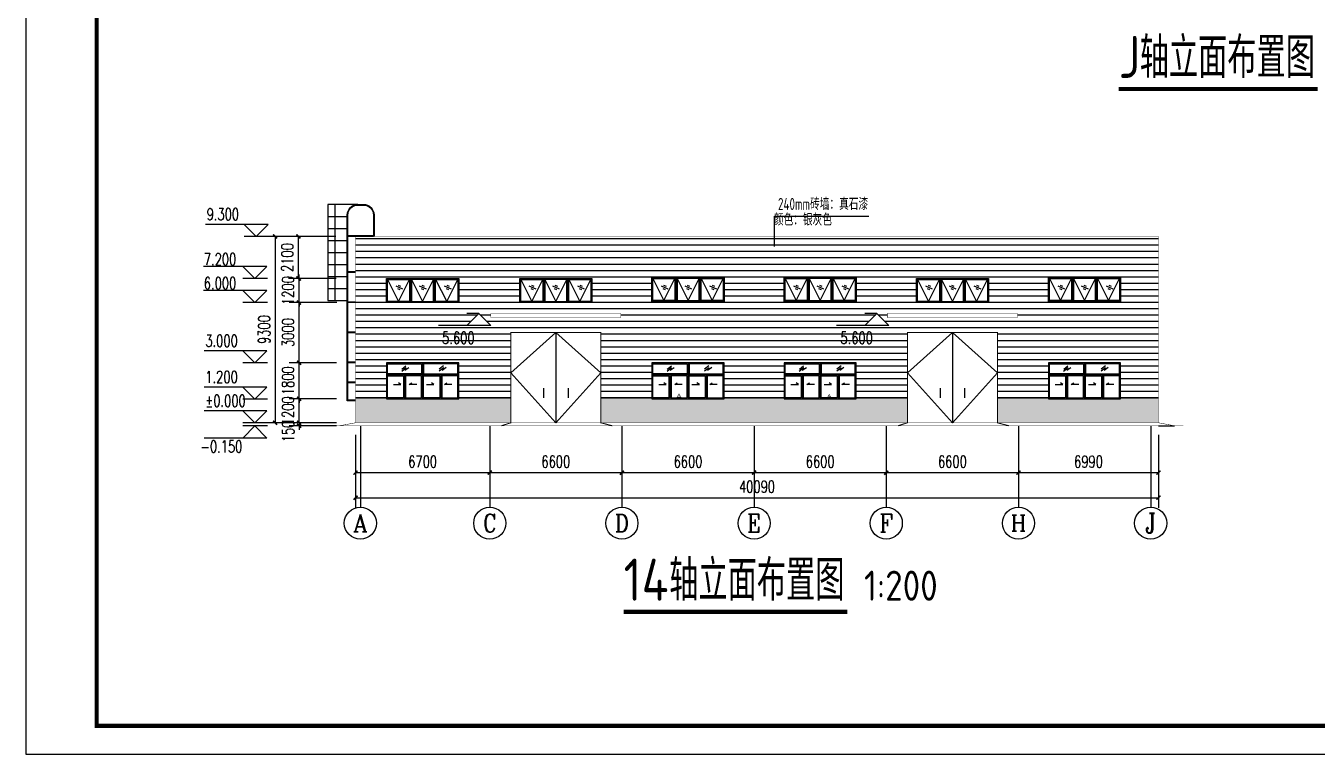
# Model space of a CAD drawing. Extents: x -89996 to 1006241, y -2176 to 440573.
# Drawn here: x 551085 to 615559, y 190896 to 227248 of the extents above; entities that cross this region are included whole.
import ezdxf
from ezdxf.enums import TextEntityAlignment as Align

# ---------------------------------------------------------------- set-up
doc = ezdxf.new("R2010")
doc.units = 0
doc.header["$LTSCALE"] = 1000
doc.header["$MEASUREMENT"] = 0
for name, color, linetype in [('AXIS', 3, 'Continuous'), ('AXIS_TEXT', 7, 'Continuous'), ('DIM_ELEV', 3, 'Continuous'), ('DIM_SYMB', 3, 'Continuous'), ('PUB_TEXT', 7, 'Continuous'), ('PUB_TITLE', 4, 'Continuous'), ('REIN', 1, 'Continuous'), ('STAIR', 2, 'Continuous'), ('TEXT', 7, 'Continuous'), ('WALL', 9, 'Continuous'), ('WINDOW', 4, 'Continuous')]:
    doc.layers.add(name, color=color, linetype=linetype)
doc.styles.add('_TCH_AXIS', font='COMPLEX', dxfattribs={"bigfont": 'GBCBIG'})
doc.styles.add('_TCH_DIM', font='SIMPLEX', dxfattribs={"bigfont": 'GBCBIG'})
doc.styles.add('_TCH_DIM_T3', font='SIMPLEX', dxfattribs={"width": 0.705882, "bigfont": 'GBCBIG'})
doc.styles.add('C', font='tssdeng.shx', dxfattribs={"height": 3, "bigfont": 'tssdchn.shx'})
doc.styles.get("Standard").update_dxf_attribs({"font": 'gbenor.shx', "bigfont": 'gbcbig.shx'})
doc.dimstyles.new('_TCH_ARCH&&200', dxfattribs={"dimtxt": 595, "dimasz": 200, "dimexe": 500, "dimexo": 600, "dimgap": 252.5, "dimtad": 1, "dimdec": 0, "dimzin": 0, "dimdsep": 46, "dimtxsty": '_TCH_DIM_T3', "dimblk": 'ARCHTICK', "dimcen": 0.09, "dimclrt": 7, "dimazin": 2, "dimtfac": 1, "dimtdec": 0, "dimtix": 1, "dimtmove": 2, "dimatfit": 3, "dimfxl": 0, "dimtolj": 1, "dimtzin": 0, "dimarcsym": 0})
doc.dimstyles.new('TCH-200-1', dxfattribs={"dimtxt": 595, "dimasz": 200, "dimexe": 500, "dimexo": 600, "dimgap": 252.5, "dimtad": 1, "dimdec": 0, "dimzin": 0, "dimdsep": 46, "dimtxsty": '_TCH_DIM_T3', "dimblk": 'ARCHTICK', "dimcen": 0.09, "dimclrd": 3, "dimclre": 3, "dimclrt": 7, "dimazin": 2, "dimtfac": 1, "dimtdec": 0, "dimtix": 1, "dimtmove": 2, "dimatfit": 3, "dimfxl": 0, "dimtolj": 1, "dimtzin": 0, "dimarcsym": 0})

# ---------------------------------------------------------------- blocks, each defined once
blk = doc.blocks.new('3')
for p, q in [((1006489, 17048), (1004239, 15048)), ((1006489, 17048), (1006489, 12548)), ((1006489, 17048), (1008739, 15048)), ((1004239, 15048), (1006489, 12548)), ((1008739, 15048), (1006489, 12548)), ((1005881, 14284), (1005881, 13801)), ((1007097, 14284), (1007097, 13801))]:
    blk.add_line(p, q)
at = {"const_width": 50}
blk.add_lwpolyline([(1009311, 12398), (1008739, 12548), (1008739, 17048), (1004239, 17048), (1004239, 12548), (1003771, 12398)], dxfattribs=at)
blk = doc.blocks.new('_ArchTick')
at = {"color": 0, "linetype": 'ByBlock', "const_width": 0.4}
blk.add_lwpolyline([(-0.5, -0.5), (0.5, 0.5)], dxfattribs=at)
blk = doc.blocks.new('*D111')
at = {"layer": 'Defpoints', "color": 0, "transparency": 16777216}
for p in [(564725, 208636), (567191, 208636), (567191, 207436)]:
    blk.add_point(p, dxfattribs=at)
at = {"layer": 'WALL', "color": 3, "lineweight": -2, "transparency": 16777216}
for p, q in [((566591, 208636), (564225, 208636)), ((564725, 208636), (564725, 208836)), ((564725, 207436), (564725, 208636)), ((566591, 207436), (564225, 207436)), ((564725, 207436), (564725, 207236))]:
    blk.add_line(p, q, dxfattribs=at)
at = {"layer": 'WALL', "color": 3, "lineweight": -2, "transparency": 16777216, "xscale": 200, "yscale": 200, "zscale": 200}
for p, rotation in [((564725, 208636), 270), ((564725, 207436), 90)]:
    blk.add_blockref('_ArchTick', p, dxfattribs=dict(at, rotation=rotation))
at = {"layer": 'WALL', "color": 7, "transparency": 16777216, "insert": (564175, 208036), "char_height": 595, "attachment_point": 5, "rotation": 90, "style": '_TCH_DIM_T3'}
blk.add_mtext('\\A1;1200', dxfattribs=at)
blk = doc.blocks.new('*D112')
at = {"layer": 'Defpoints', "color": 0, "transparency": 16777216}
for p in [(564725, 210436), (567191, 210436), (567191, 208636)]:
    blk.add_point(p, dxfattribs=at)
at = {"layer": 'WALL', "color": 3, "lineweight": -2, "transparency": 16777216}
for p, q in [((566591, 210436), (564225, 210436)), ((564725, 210436), (564725, 210636)), ((564725, 208636), (564725, 210436)), ((566591, 208636), (564225, 208636)), ((564725, 208636), (564725, 208436))]:
    blk.add_line(p, q, dxfattribs=at)
at = {"layer": 'WALL', "color": 3, "lineweight": -2, "transparency": 16777216, "xscale": 200, "yscale": 200, "zscale": 200}
for p, rotation in [((564725, 210436), 270), ((564725, 208636), 90)]:
    blk.add_blockref('_ArchTick', p, dxfattribs=dict(at, rotation=rotation))
at = {"layer": 'WALL', "color": 7, "transparency": 16777216, "insert": (564175, 209536), "char_height": 595, "attachment_point": 5, "rotation": 90, "style": '_TCH_DIM_T3'}
blk.add_mtext('\\A1;1800', dxfattribs=at)
blk = doc.blocks.new('*D113')
at = {"layer": 'Defpoints', "color": 0, "transparency": 16777216}
for p in [(564725, 213436), (567210, 213436), (567191, 210436)]:
    blk.add_point(p, dxfattribs=at)
at = {"layer": 'WALL', "color": 3, "lineweight": -2, "transparency": 16777216}
for p, q in [((566610, 213436), (564225, 213436)), ((564725, 210436), (564725, 213436)), ((566591, 210436), (564225, 210436))]:
    blk.add_line(p, q, dxfattribs=at)
at = {"layer": 'WALL', "color": 3, "lineweight": -2, "transparency": 16777216, "xscale": 200, "yscale": 200, "zscale": 200}
for p, rotation in [((564725, 213436), 90), ((564725, 210436), 270)]:
    blk.add_blockref('_ArchTick', p, dxfattribs=dict(at, rotation=rotation))
at = {"layer": 'WALL', "color": 7, "transparency": 16777216, "insert": (564175, 211936), "char_height": 595, "attachment_point": 5, "rotation": 90, "style": '_TCH_DIM_T3'}
blk.add_mtext('\\A1;3000', dxfattribs=at)
blk = doc.blocks.new('*D114')
at = {"layer": 'Defpoints', "color": 0, "transparency": 16777216}
for p in [(564725, 214636), (567187, 214636), (567210, 213436)]:
    blk.add_point(p, dxfattribs=at)
at = {"layer": 'WALL', "color": 3, "lineweight": -2, "transparency": 16777216}
for p, q in [((564725, 214636), (564725, 214836)), ((566587, 214636), (564225, 214636)), ((564725, 213436), (564725, 214636)), ((566610, 213436), (564225, 213436)), ((564725, 213436), (564725, 213236))]:
    blk.add_line(p, q, dxfattribs=at)
at = {"layer": 'WALL', "color": 3, "lineweight": -2, "transparency": 16777216, "xscale": 200, "yscale": 200, "zscale": 200}
for p, rotation in [((564725, 214636), 270), ((564725, 213436), 90)]:
    blk.add_blockref('_ArchTick', p, dxfattribs=dict(at, rotation=rotation))
at = {"layer": 'WALL', "color": 7, "transparency": 16777216, "insert": (564175, 214036), "char_height": 595, "attachment_point": 5, "rotation": 90, "style": '_TCH_DIM_T3'}
blk.add_mtext('\\A1;1200', dxfattribs=at)
blk = doc.blocks.new('*D115')
at = {"layer": 'Defpoints', "color": 0, "transparency": 16777216}
for p in [(564692, 216736), (567157, 216736), (567187, 214636)]:
    blk.add_point(p, dxfattribs=at)
at = {"layer": 'WALL', "color": 3, "lineweight": -2, "transparency": 16777216}
for p, q in [((566557, 216736), (564192, 216736)), ((564692, 214636), (564692, 216736)), ((566587, 214636), (564192, 214636))]:
    blk.add_line(p, q, dxfattribs=at)
at = {"layer": 'WALL', "color": 3, "lineweight": -2, "transparency": 16777216, "xscale": 200, "yscale": 200, "zscale": 200}
for p, rotation in [((564692, 216736), 90), ((564692, 214636), 270)]:
    blk.add_blockref('_ArchTick', p, dxfattribs=dict(at, rotation=rotation))
at = {"layer": 'WALL', "color": 7, "transparency": 16777216, "insert": (564142, 215686), "char_height": 595, "attachment_point": 5, "rotation": 90, "style": '_TCH_DIM_T3'}
blk.add_mtext('\\A1;2100', dxfattribs=at)
blk = doc.blocks.new('*D116')
at = {"layer": 'Defpoints', "color": 0, "transparency": 16777216}
for p in [(567157, 216736), (563533, 207436), (567191, 207436)]:
    blk.add_point(p, dxfattribs=at)
at = {"layer": 'WALL', "color": 3, "lineweight": -2, "transparency": 16777216}
for p, q in [((566557, 216736), (563033, 216736)), ((563533, 216736), (563533, 207436)), ((566591, 207436), (563033, 207436))]:
    blk.add_line(p, q, dxfattribs=at)
at = {"layer": 'WALL', "color": 3, "lineweight": -2, "transparency": 16777216, "xscale": 200, "yscale": 200, "zscale": 200}
for p, rotation in [((563533, 216736), 90), ((563533, 207436), 270)]:
    blk.add_blockref('_ArchTick', p, dxfattribs=dict(at, rotation=rotation))
at = {"layer": 'WALL', "color": 7, "transparency": 16777216, "insert": (562983, 212086), "char_height": 595, "attachment_point": 5, "rotation": 90, "style": '_TCH_DIM_T3'}
blk.add_mtext('\\A1;9300', dxfattribs=at)
blk = doc.blocks.new('*D117')
at = {"layer": 'Defpoints', "color": 0, "transparency": 16777216}
for p in [(564725, 207286), (567191, 207436), (567191, 207286)]:
    blk.add_point(p, dxfattribs=at)
at = {"layer": 'WALL', "color": 3, "lineweight": -2, "transparency": 16777216}
for p, q in [((564725, 207436), (564725, 207636)), ((566591, 207436), (564225, 207436)), ((566591, 207286), (564225, 207286)), ((564725, 207436), (564725, 207286)), ((564725, 207286), (564725, 207086))]:
    blk.add_line(p, q, dxfattribs=at)
at = {"layer": 'WALL', "color": 3, "lineweight": -2, "transparency": 16777216, "xscale": 200, "yscale": 200, "zscale": 200}
for p, rotation in [((564725, 207436), 270), ((564725, 207286), 90)]:
    blk.add_blockref('_ArchTick', p, dxfattribs=dict(at, rotation=rotation))
at = {"layer": 'WALL', "color": 7, "transparency": 16777216, "insert": (564188, 207002), "char_height": 595, "attachment_point": 5, "rotation": 90, "style": '_TCH_DIM_T3'}
blk.add_mtext('\\A1;150', dxfattribs=at)
blk = doc.blocks.new('2')
at = {"layer": 'WINDOW'}
for p, q in [((998671, 15683), (998442, 15510)), ((998658, 15775), (998449, 15607)), ((998800, 15697), (998595, 15551)), ((999489, 15948), (999489, 14148)), ((1000541, 15694), (1000311, 15520)), ((1000527, 15785), (1000318, 15617)), ((1000670, 15708), (1000464, 15561)), ((1001289, 15348), (997689, 15348)), ((998028, 14855), (998404, 14855)), ((998404, 14855), (998280, 14940)), ((998589, 15348), (998589, 14148)), ((998823, 14855), (998948, 14940)), ((999199, 14855), (998823, 14855)), ((999678, 14855), (1000055, 14855)), ((1000055, 14855), (999930, 14940)), ((1000389, 15348), (1000389, 14148)), ((1000573, 14855), (1000698, 14940)), ((1000950, 14855), (1000573, 14855))]:
    blk.add_line(p, q, dxfattribs=at)
for points in [[(1001289, 15948), (997689, 15948), (997689, 14148), (1001289, 14148)], [(997738, 15898), (999438, 15898), (999438, 15398), (997738, 15398)], [(1001239, 15898), (999539, 15898), (999539, 15398), (1001239, 15398)], [(997739, 15298), (998539, 15298), (998539, 14198), (997739, 14198)], [(999439, 15298), (998639, 15298), (998639, 14198), (999439, 14198)], [(999539, 15298), (1000339, 15298), (1000339, 14198), (999539, 14198)], [(1001239, 15298), (1000439, 15298), (1000439, 14198), (1001239, 14198)]]:
    blk.add_lwpolyline(points, close=True, dxfattribs=at)
blk = doc.blocks.new('A$C363D117B')
at = {"layer": 'STAIR', "color": 115}
for p, q in [((-1385, 9700), (-415, 9700)), ((-1015, 5500), (-1015, 10300)), ((-1385, 9100), (-415, 9100)), ((-1385, 8500), (-415, 8500)), ((897, 8732), (-385, 8732)), ((897, 8702), (-385, 8702)), ((-1385, 7900), (-415, 7900)), ((-1385, 7300), (-415, 7300)), ((-1385, 6700), (-415, 6700)), ((0, 6930), (-385, 6930)), ((0, 6900), (-385, 6900)), ((-1385, 6100), (-415, 6100)), ((-1385, 5500), (-415, 5500)), ((0, 5430), (-385, 5430)), ((0, 5400), (-385, 5400)), ((0, 3930), (-385, 3930)), ((0, 3900), (-385, 3900)), ((0, 2430), (-385, 2430)), ((0, 2400), (-385, 2400)), ((0, 1430), (-385, 1430)), ((0, 1430), (-385, 1430)), ((0, 1400), (-385, 1400)), ((0, 1400), (-385, 1400)), ((0, 500), (-415, 500)), ((0, 530), (-385, 530))]:
    blk.add_line(p, q, dxfattribs=at)
blk.add_lwpolyline([(115, 10300), (-485, 10300), (-1085, 10300), (-1385, 10300), (-1385, 5500), (-415, 5500)], dxfattribs=at)
for points in [[(-415, 500), (-415, 9770, -0.414214), (115, 10300), (397, 10300, -0.414214), (927, 9770), (927, 8700)], [(-385, 500), (-385, 9770, -0.414214), (115, 10270), (397, 10270, -0.414214), (897, 9770), (897, 8700)]]:
    blk.add_lwpolyline(points, format="xyb", dxfattribs=at)
blk = doc.blocks.new('*D2917')
at = {"layer": 'AXIS', "color": 0, "lineweight": -2, "transparency": 16777216}
for p, q in [((567547, 206836), (567547, 203198)), ((607637, 206836), (607637, 203198)), ((567547, 203698), (607637, 203698))]:
    blk.add_line(p, q, dxfattribs=at)
at = {"layer": 'Defpoints', "color": 0, "transparency": 16777216}
for p in [(567547, 207436), (607637, 207436), (607637, 203698)]:
    blk.add_point(p, dxfattribs=at)
at = {"layer": 'AXIS', "color": 0, "lineweight": -2, "transparency": 16777216, "xscale": 200, "yscale": 200, "zscale": 200, "rotation": 180}
blk.add_blockref('_ArchTick', (567547, 203698), dxfattribs=at)
at = {"layer": 'AXIS', "color": 0, "lineweight": -2, "transparency": 16777216, "xscale": 200, "yscale": 200, "zscale": 200}
blk.add_blockref('_ArchTick', (607637, 203698), dxfattribs=at)
at = {"layer": 'AXIS', "color": 7, "transparency": 16777216, "insert": (587592, 204248), "char_height": 595, "attachment_point": 5, "style": '_TCH_DIM_T3'}
blk.add_mtext('\\A1;40090', dxfattribs=at)
blk = doc.blocks.new('*D2946')
at = {"layer": 'AXIS', "color": 0, "lineweight": -2, "transparency": 16777216}
for p, q in [((567547, 206686), (567547, 204447)), ((574247, 206686), (574247, 204447)), ((567547, 204947), (574247, 204947))]:
    blk.add_line(p, q, dxfattribs=at)
at = {"layer": 'Defpoints', "color": 0, "transparency": 16777216}
for p in [(567547, 207286), (574247, 207286), (574247, 204947)]:
    blk.add_point(p, dxfattribs=at)
at = {"layer": 'AXIS', "color": 0, "lineweight": -2, "transparency": 16777216, "xscale": 200, "yscale": 200, "zscale": 200, "rotation": 180}
blk.add_blockref('_ArchTick', (567547, 204947), dxfattribs=at)
at = {"layer": 'AXIS', "color": 0, "lineweight": -2, "transparency": 16777216, "xscale": 200, "yscale": 200, "zscale": 200}
blk.add_blockref('_ArchTick', (574247, 204947), dxfattribs=at)
at = {"layer": 'AXIS', "color": 7, "transparency": 16777216, "insert": (570897, 205497), "char_height": 595, "attachment_point": 5, "style": '_TCH_DIM_T3'}
blk.add_mtext('\\A1;6700', dxfattribs=at)
blk = doc.blocks.new('*D2947')
at = {"layer": 'AXIS', "color": 0, "lineweight": -2, "transparency": 16777216}
for p, q in [((574247, 206686), (574247, 204447)), ((580847, 206686), (580847, 204447)), ((574247, 204947), (580847, 204947))]:
    blk.add_line(p, q, dxfattribs=at)
at = {"layer": 'Defpoints', "color": 0, "transparency": 16777216}
for p in [(574247, 207286), (580847, 207286), (580847, 204947)]:
    blk.add_point(p, dxfattribs=at)
at = {"layer": 'AXIS', "color": 0, "lineweight": -2, "transparency": 16777216, "xscale": 200, "yscale": 200, "zscale": 200, "rotation": 180}
blk.add_blockref('_ArchTick', (574247, 204947), dxfattribs=at)
at = {"layer": 'AXIS', "color": 0, "lineweight": -2, "transparency": 16777216, "xscale": 200, "yscale": 200, "zscale": 200}
blk.add_blockref('_ArchTick', (580847, 204947), dxfattribs=at)
at = {"layer": 'AXIS', "color": 7, "transparency": 16777216, "insert": (577547, 205497), "char_height": 595, "attachment_point": 5, "style": '_TCH_DIM_T3'}
blk.add_mtext('\\A1;6600', dxfattribs=at)
blk = doc.blocks.new('*D2948')
at = {"layer": 'AXIS', "color": 0, "lineweight": -2, "transparency": 16777216}
for p, q in [((580847, 206686), (580847, 204447)), ((587447, 206686), (587447, 204447)), ((580847, 204947), (587447, 204947))]:
    blk.add_line(p, q, dxfattribs=at)
at = {"layer": 'Defpoints', "color": 0, "transparency": 16777216}
for p in [(580847, 207286), (587447, 207286), (587447, 204947)]:
    blk.add_point(p, dxfattribs=at)
at = {"layer": 'AXIS', "color": 0, "lineweight": -2, "transparency": 16777216, "xscale": 200, "yscale": 200, "zscale": 200, "rotation": 180}
blk.add_blockref('_ArchTick', (580847, 204947), dxfattribs=at)
at = {"layer": 'AXIS', "color": 0, "lineweight": -2, "transparency": 16777216, "xscale": 200, "yscale": 200, "zscale": 200}
blk.add_blockref('_ArchTick', (587447, 204947), dxfattribs=at)
at = {"layer": 'AXIS', "color": 7, "transparency": 16777216, "insert": (584147, 205497), "char_height": 595, "attachment_point": 5, "style": '_TCH_DIM_T3'}
blk.add_mtext('\\A1;6600', dxfattribs=at)
blk = doc.blocks.new('*D2949')
at = {"layer": 'AXIS', "color": 0, "lineweight": -2, "transparency": 16777216}
for p, q in [((587447, 206686), (587447, 204447)), ((594047, 206686), (594047, 204447)), ((587447, 204947), (594047, 204947))]:
    blk.add_line(p, q, dxfattribs=at)
at = {"layer": 'Defpoints', "color": 0, "transparency": 16777216}
for p in [(587447, 207286), (594047, 207286), (594047, 204947)]:
    blk.add_point(p, dxfattribs=at)
at = {"layer": 'AXIS', "color": 0, "lineweight": -2, "transparency": 16777216, "xscale": 200, "yscale": 200, "zscale": 200, "rotation": 180}
blk.add_blockref('_ArchTick', (587447, 204947), dxfattribs=at)
at = {"layer": 'AXIS', "color": 0, "lineweight": -2, "transparency": 16777216, "xscale": 200, "yscale": 200, "zscale": 200}
blk.add_blockref('_ArchTick', (594047, 204947), dxfattribs=at)
at = {"layer": 'AXIS', "color": 7, "transparency": 16777216, "insert": (590747, 205497), "char_height": 595, "attachment_point": 5, "style": '_TCH_DIM_T3'}
blk.add_mtext('\\A1;6600', dxfattribs=at)
blk = doc.blocks.new('*D2950')
at = {"layer": 'AXIS', "color": 0, "lineweight": -2, "transparency": 16777216}
for p, q in [((594047, 206686), (594047, 204447)), ((600647, 206686), (600647, 204447)), ((594047, 204947), (600647, 204947))]:
    blk.add_line(p, q, dxfattribs=at)
at = {"layer": 'Defpoints', "color": 0, "transparency": 16777216}
for p in [(594047, 207286), (600647, 207286), (600647, 204947)]:
    blk.add_point(p, dxfattribs=at)
at = {"layer": 'AXIS', "color": 0, "lineweight": -2, "transparency": 16777216, "xscale": 200, "yscale": 200, "zscale": 200, "rotation": 180}
blk.add_blockref('_ArchTick', (594047, 204947), dxfattribs=at)
at = {"layer": 'AXIS', "color": 0, "lineweight": -2, "transparency": 16777216, "xscale": 200, "yscale": 200, "zscale": 200}
blk.add_blockref('_ArchTick', (600647, 204947), dxfattribs=at)
at = {"layer": 'AXIS', "color": 7, "transparency": 16777216, "insert": (597347, 205497), "char_height": 595, "attachment_point": 5, "style": '_TCH_DIM_T3'}
blk.add_mtext('\\A1;6600', dxfattribs=at)
blk = doc.blocks.new('*D2951')
at = {"layer": 'AXIS', "color": 0, "lineweight": -2, "transparency": 16777216}
for p, q in [((600647, 206686), (600647, 204447)), ((607637, 206686), (607637, 204447)), ((600647, 204947), (607637, 204947))]:
    blk.add_line(p, q, dxfattribs=at)
at = {"layer": 'Defpoints', "color": 0, "transparency": 16777216}
for p in [(600647, 207286), (607637, 207286), (607637, 204947)]:
    blk.add_point(p, dxfattribs=at)
at = {"layer": 'AXIS', "color": 0, "lineweight": -2, "transparency": 16777216, "xscale": 200, "yscale": 200, "zscale": 200, "rotation": 180}
blk.add_blockref('_ArchTick', (600647, 204947), dxfattribs=at)
at = {"layer": 'AXIS', "color": 0, "lineweight": -2, "transparency": 16777216, "xscale": 200, "yscale": 200, "zscale": 200}
blk.add_blockref('_ArchTick', (607637, 204947), dxfattribs=at)
at = {"layer": 'AXIS', "color": 7, "transparency": 16777216, "insert": (604142, 205497), "char_height": 595, "attachment_point": 5, "style": '_TCH_DIM_T3'}
blk.add_mtext('\\A1;6990', dxfattribs=at)

msp = doc.modelspace()

# ---------------------------------------------------------------- hatches: boundary and pattern name
h = msp.add_hatch()
h.set_pattern_fill('ANSI31', color=9, scale=200, angle=315)
h.set_pattern_definition([(0, (-4219.97, 70580.4), (9e-14, 317.5), [])])
h.paths.add_polyline_path([(595096.97, 211935.61), (599596.97, 211935.61), (599596.97, 208635.61), (602146.84, 208635.61), (602146.84, 210435.61), (605746.87, 210435.61), (605746.87, 208635.61), (607636.71, 208635.61), (607636.71, 216735.61), (567546.97, 216735.61), (567546.97, 208635.61), (569096.97, 208635.61), (569096.97, 210435.61), (572697, 210435.61), (572697, 208635.61), (575296.97, 208635.61), (575296.97, 211935.61), (579796.97, 211935.61), (579796.97, 208635.61), (582346.97, 208635.61), (582346.97, 210435.61), (585947, 210435.61), (585947, 208635.61), (588946.97, 208635.61), (588946.97, 210435.61), (592547, 210435.61), (592547, 208635.61), (595096.97, 208635.61)])
h.paths.add_polyline_path([(588946.97, 213485.61), (588946.97, 214685.61), (592546.97, 214685.61), (592546.97, 213485.61)], flags=16)
h.paths.add_polyline_path([(588996.61, 213535.64), (588996.61, 214635.64), (590096.67, 214635.6), (590096.66, 213535.6)], flags=0)
h.paths.add_polyline_path([(585946.97, 213485.61), (582346.97, 213485.61), (582346.97, 214685.61), (585946.97, 214685.61)], flags=16)
h.paths.add_polyline_path([(585897.03, 213535.61), (584796.97, 213535.61), (584796.97, 214635.6), (585897.03, 214635.6)], flags=0)
h.paths.add_polyline_path([(590196.97, 213535.61), (590196.97, 214635.6), (591296.97, 214635.6), (591296.97, 213535.61)], flags=0)
h.paths.add_polyline_path([(584696.97, 213535.61), (583596.97, 213535.61), (583596.97, 214635.6), (584696.97, 214635.6)], flags=0)
h.paths.add_polyline_path([(592981, 212285.61), (593581, 212885.61), (594181, 212285.61)], flags=16)
h.paths.add_polyline_path([(591396.97, 213535.61), (591396.97, 214635.6), (592497.03, 214635.6), (592497.03, 213535.61)], flags=0)
h.paths.add_polyline_path([(583496.66, 213535.6), (582396.61, 213535.64), (582396.61, 214635.64), (583496.67, 214635.6)], flags=0)
h.paths.add_polyline_path([(594096.97, 212685.61), (594096.97, 212885.61), (600596.97, 212885.61), (600596.97, 212685.61)], flags=16)
h.paths.add_polyline_path([(580796.97, 212685.61), (574296.97, 212685.61), (574296.97, 212885.61), (580796.97, 212885.61)], flags=16)
h.paths.add_polyline_path([(595546.97, 213435.61), (595546.97, 214635.61), (599146.97, 214635.61), (599146.97, 213435.61)], flags=16)
h.paths.add_polyline_path([(595596.61, 213485.64), (595596.61, 214585.64), (596696.67, 214585.6), (596696.66, 213485.6)], flags=0)
h.paths.add_polyline_path([(579346.97, 213435.61), (575746.97, 213435.61), (575746.97, 214635.61), (579346.97, 214635.61)], flags=16)
h.paths.add_polyline_path([(579297.03, 213485.61), (578196.97, 213485.61), (578196.97, 214585.6), (579297.03, 214585.6)], flags=0)
h.paths.add_polyline_path([(596796.97, 213485.61), (596796.97, 214585.6), (597896.97, 214585.6), (597896.97, 213485.61)], flags=0)
h.paths.add_polyline_path([(578096.97, 213485.61), (576996.97, 213485.61), (576996.97, 214585.6), (578096.97, 214585.6)], flags=0)
h.paths.add_polyline_path([(597996.97, 213485.61), (597996.97, 214585.6), (599097.03, 214585.6), (599097.03, 213485.61)], flags=0)
h.paths.add_polyline_path([(576896.66, 213485.6), (575796.61, 213485.64), (575796.61, 214585.64), (576896.67, 214585.6)], flags=0)
h.paths.add_polyline_path([(574296.97, 212285.61), (573096.97, 212285.61), (573696.97, 212885.61)], flags=16)
h.paths.add_polyline_path([(602146.84, 213485.61), (602146.84, 214685.61), (605746.84, 214685.61), (605746.84, 213485.61)], flags=16)
h.paths.add_polyline_path([(602196.48, 213535.64), (602196.49, 214635.64), (603296.54, 214635.6), (603296.53, 213535.6)], flags=0)
h.paths.add_polyline_path([(572696.97, 213435.61), (569096.97, 213435.61), (569096.97, 214635.61), (572696.97, 214635.61)], flags=16)
h.paths.add_polyline_path([(572647.03, 213485.61), (571546.97, 213485.61), (571546.97, 214585.6), (572647.03, 214585.6)], flags=0)
h.paths.add_polyline_path([(603396.84, 213535.61), (603396.84, 214635.6), (604496.84, 214635.6), (604496.84, 213535.61)], flags=0)
h.paths.add_polyline_path([(571446.97, 213485.61), (570346.97, 213485.61), (570346.97, 214585.6), (571446.97, 214585.6)], flags=0)
h.paths.add_polyline_path([(604596.84, 213535.61), (604596.84, 214635.6), (605696.9, 214635.6), (605696.9, 213535.61)], flags=0)
h.paths.add_polyline_path([(570246.66, 213485.6), (569146.61, 213485.64), (569146.61, 214585.64), (570246.67, 214585.6)], flags=0)
h.paths.add_polyline_path([(571724.22, 211226.86), (573701.72, 211226.86), (573701.72, 212119.36), (571724.22, 212119.36)], flags=24)
h.paths.add_polyline_path([(591608.25, 211226.86), (593585.75, 211226.86), (593585.75, 212119.36), (591608.25, 212119.36)], flags=24)
h = msp.add_hatch()
h.set_pattern_fill('AR-B816', color=9, scale=200)
h.set_pattern_definition([(0, (-34046, 132305.52), (0, 242.6208), []), (90, (-34046, 132305.52), (-242.6208, 242.6208), [242.6208, -242.6208])])
h.paths.add_polyline_path([(575296.97, 208635.61), (567546.97, 208635.61), (567546.97, 207435.61), (575296.97, 207435.61)])
h.paths.add_polyline_path([(595096.97, 208635.61), (579796.97, 208635.61), (579796.97, 207435.61), (595096.97, 207435.61)])
h.paths.add_polyline_path([(607636.71, 208635.61), (599596.97, 208635.61), (599596.97, 207435.61), (607636.71, 207435.61)])

# ---------------------------------------------------------------- linework, layer by layer
msp.add_line((607636.71, 207285.61), (608436.71, 207285.61))
for points, const_width in [([(567546.97, 216735.61), (607636.71, 216735.61), (607636.71, 207435.61), (567546.97, 207435.61)], 23), ([(574296.97, 212885.61), (580796.97, 212885.61), (580796.97, 212685.61), (574296.97, 212685.61)], 20), ([(594096.97, 212885.61), (600596.97, 212885.61), (600596.97, 212685.61), (594096.97, 212685.61)], 20)]:
    msp.add_lwpolyline(points, close=True, dxfattribs=dict(const_width=const_width))
at = {"const_width": 23}
for points in [[(585196.84, 216735.61), (595436.84, 216735.61)], [(567546.97, 208635.61), (575296.97, 208635.61)], [(579796.97, 208635.61), (595096.97, 208635.61)], [(607636.71, 208635.61), (599596.97, 208635.61)], [(566326.12, 207285.61), (608872.32, 207285.61), (608436.71, 207285.61), (607636.71, 207435.61), (567546.97, 207435.61), (566746.97, 207285.61)], [(567546.97, 207435.61), (607636.71, 207435.61)]]:
    msp.add_lwpolyline(points, dxfattribs=at)
at = {"layer": 'AXIS'}
for p, q in [((563181.57, 217335.95), (560051.57, 217335.95)), ((562581.57, 216735.95), (561981.57, 217335.95)), ((562581.57, 216735.95), (563181.57, 217335.95)), ((563221.57, 216735.95), (561981.57, 216735.95)), ((563117.9, 215235.53), (559947.9, 215235.53)), ((562517.98, 214635.61), (561917.98, 215235.61)), ((562517.98, 214635.61), (563117.98, 215235.61)), ((563157.98, 214635.61), (561917.98, 214635.61)), ((563117.9, 214035.53), (559947.9, 214035.53)), ((562517.98, 213435.61), (561917.98, 214035.61)), ((563157.98, 213435.61), (561917.98, 213435.61)), ((562517.98, 213435.61), (563117.98, 214035.61)), ((563117.98, 211022.13), (559987.98, 211022.13)), ((562517.98, 210422.13), (561917.98, 211022.13)), ((562517.98, 210422.13), (563117.98, 211022.13)), ((563157.98, 210422.13), (561917.98, 210422.13)), ((563117.98, 209213.01), (559987.98, 209213.01)), ((562517.98, 208613.01), (561917.98, 209213.01)), ((562517.98, 208613.01), (563117.98, 209213.01)), ((563157.98, 208613.01), (561917.98, 208613.01)), ((563117.98, 208025.51), (559987.98, 208025.51)), ((562517.98, 207425.51), (561917.98, 208025.51)), ((562517.98, 207425.51), (563117.98, 208025.51)), ((563157.98, 207425.51), (561917.98, 207425.51)), ((562517.98, 207275.51), (561917.98, 206675.51)), ((563157.98, 207275.51), (561917.98, 207275.51)), ((562517.98, 207275.51), (563117.98, 206675.51)), ((567786.97, 207285.61), (567786.97, 203225.82)), ((574246.97, 207285.61), (574246.97, 203225.82)), ((580846.97, 207285.61), (580846.97, 203225.82)), ((587446.97, 207285.61), (587446.97, 203225.82)), ((594046.97, 207285.61), (594046.97, 203225.82)), ((600646.97, 207285.61), (600646.97, 203225.82)), ((607246.71, 207285.61), (607246.71, 203225.82)), ((563117.98, 206675.51), (559987.98, 206675.51))]:
    msp.add_line(p, q, dxfattribs=at)
at = {"layer": 'AXIS', "linetype": 'ByBlock'}
for q in [(588445.61, 216233.03), (593181.17, 217748.12)]:
    msp.add_line((588445.62, 217748.12), q, dxfattribs=at)
at = {"layer": 'AXIS'}
for centre in [(567786.97, 202425.82), (574246.97, 202425.82), (580846.97, 202425.82), (587446.97, 202425.82), (594046.97, 202425.82), (600646.97, 202425.82), (607246.71, 202425.82)]:
    msp.add_circle(centre, 800, dxfattribs=at)
at = {"layer": 'DIM_ELEV'}
for p, q in [((573696.97, 212885.61), (573096.97, 212285.61)), ((573696.97, 212885.61), (573096.97, 212885.61)), ((573696.97, 212885.61), (574296.97, 212285.61)), ((593581, 212885.61), (592981, 212285.61)), ((593581, 212885.61), (592981, 212885.61)), ((593581, 212885.61), (594181, 212285.61)), ((574296.97, 212285.61), (571680.97, 212285.61)), ((594181, 212285.61), (591565, 212285.61))]:
    msp.add_line(p, q, dxfattribs=at)
at = {"layer": 'DIM_SYMB', "const_width": 210}
for points in [[(605647.47, 224093.19), (615584.49, 224093.19)], [(580933.32, 198000.51), (592095.34, 198000.51)]]:
    msp.add_lwpolyline(points, dxfattribs=at)
at = {"layer": 'PUB_TITLE'}
msp.add_lwpolyline([(551085.01, 190896.12), (699685.01, 190896.12), (699685.01, 274896.12), (551085.01, 274896.12)], close=True, dxfattribs=at)
at = {"layer": 'PUB_TITLE', "const_width": 200}
msp.add_lwpolyline([(554620.37, 192310.26), (554620.37, 273481.97), (698270.87, 273481.97), (698270.87, 192310.26)], close=True, dxfattribs=at)
at = {"layer": 'REIN', "const_width": 25}
for points in [[(583696.98, 208878.53), (583601.11, 208712.48), (583792.85, 208712.48)], [(591196.99, 208851.67), (591101.12, 208685.62), (591292.86, 208685.62)]]:
    msp.add_lwpolyline(points, close=True, dxfattribs=at)
for points in [[(583687.62, 208768.37, 1), (583712.62, 208768.37, 1)], [(591187.63, 208741.51, 1), (591212.63, 208741.51, 1)]]:
    msp.add_lwpolyline(points, format="xyb", close=True, dxfattribs=at)
at = {"layer": 'WINDOW'}
for p, q in [((569146.61, 214585.64), (569696.63, 213485.62)), ((569555.7, 214276.49), (569894.01, 214123.88)), ((569644.12, 214140.64), (569761.79, 214083.58)), ((569680.32, 214308.54), (569797.99, 214251.48)), ((569696.63, 213485.62), (570246.67, 214585.6)), ((570296.99, 214635.61), (570296.97, 213435.61)), ((570346.97, 214585.6), (570896.97, 213485.61)), ((570730.67, 214276.48), (571068.98, 214123.87)), ((570819.1, 214140.62), (570936.76, 214083.56)), ((570855.3, 214308.52), (570972.96, 214251.46)), ((570896.97, 213485.61), (571446.97, 214585.6)), ((571496.97, 214635.61), (571496.97, 213435.61)), ((571546.97, 214585.6), (572097, 213485.61)), ((571975.38, 214276.48), (572313.69, 214123.87)), ((572063.81, 214140.62), (572181.47, 214083.56)), ((572097, 213485.61), (572647.03, 214585.6)), ((572100.01, 214308.52), (572217.67, 214251.46)), ((575796.61, 214585.64), (576346.63, 213485.62)), ((576205.7, 214276.49), (576544.01, 214123.88)), ((576294.12, 214140.64), (576411.79, 214083.58)), ((576330.32, 214308.54), (576447.99, 214251.48)), ((576346.63, 213485.62), (576896.67, 214585.6)), ((576946.99, 214635.61), (576946.97, 213435.61)), ((576996.97, 214585.6), (577546.97, 213485.61)), ((577380.67, 214276.48), (577718.98, 214123.87)), ((577469.1, 214140.62), (577586.76, 214083.56)), ((577505.3, 214308.52), (577622.96, 214251.46)), ((577546.97, 213485.61), (578096.97, 214585.6)), ((578146.97, 214635.61), (578146.97, 213435.61)), ((578196.97, 214585.6), (578747, 213485.61)), ((578625.38, 214276.48), (578963.69, 214123.87)), ((578713.81, 214140.62), (578831.47, 214083.56)), ((578747, 213485.61), (579297.03, 214585.6)), ((578750.01, 214308.52), (578867.67, 214251.46)), ((582396.61, 214635.64), (582946.63, 213535.62)), ((582805.71, 214276.49), (583144.02, 214123.88)), ((582894.14, 214140.64), (583011.8, 214083.58)), ((582930.34, 214308.54), (583048, 214251.48)), ((582946.63, 213535.62), (583496.67, 214635.6)), ((583546.99, 214685.61), (583546.97, 213485.61)), ((583596.97, 214635.6), (584146.97, 213535.61)), ((583980.68, 214276.48), (584319, 214123.87)), ((584069.11, 214140.62), (584186.78, 214083.56)), ((584105.31, 214308.52), (584222.97, 214251.46)), ((584146.97, 213535.61), (584696.97, 214635.6)), ((584746.97, 214685.61), (584746.97, 213485.61)), ((584796.97, 214635.6), (585347, 213535.61)), ((585225.4, 214276.48), (585563.71, 214123.87)), ((585313.82, 214140.62), (585431.49, 214083.56)), ((585347, 213535.61), (585897.03, 214635.6)), ((585350.02, 214308.52), (585467.69, 214251.46)), ((588996.61, 214635.64), (589546.63, 213535.62)), ((589405.71, 214276.49), (589744.02, 214123.88)), ((589494.14, 214140.64), (589611.8, 214083.58)), ((589530.34, 214308.54), (589648, 214251.48)), ((589546.63, 213535.62), (590096.67, 214635.6)), ((590146.99, 214685.61), (590146.97, 213485.61)), ((590196.97, 214635.6), (590746.97, 213535.61)), ((590580.68, 214276.48), (590919, 214123.87)), ((590669.11, 214140.62), (590786.78, 214083.56)), ((590705.31, 214308.52), (590822.97, 214251.46)), ((590746.97, 213535.61), (591296.97, 214635.6)), ((591346.97, 214685.61), (591346.97, 213485.61)), ((591396.97, 214635.6), (591947, 213535.61)), ((591825.4, 214276.48), (592163.71, 214123.87)), ((591913.82, 214140.62), (592031.49, 214083.56)), ((591947, 213535.61), (592497.03, 214635.6)), ((591950.02, 214308.52), (592067.69, 214251.46)), ((595596.61, 214585.64), (596146.63, 213485.62)), ((596005.7, 214276.49), (596344.01, 214123.88)), ((596094.12, 214140.64), (596211.79, 214083.58)), ((596130.32, 214308.54), (596247.99, 214251.48)), ((596146.63, 213485.62), (596696.67, 214585.6)), ((596746.99, 214635.61), (596746.97, 213435.61)), ((596796.97, 214585.6), (597346.97, 213485.61)), ((597180.67, 214276.48), (597518.98, 214123.87)), ((597269.1, 214140.62), (597386.76, 214083.56)), ((597305.3, 214308.52), (597422.96, 214251.46)), ((597346.97, 213485.61), (597896.97, 214585.6)), ((597946.97, 214635.61), (597946.97, 213435.61)), ((597996.97, 214585.6), (598547, 213485.61)), ((598425.38, 214276.48), (598763.69, 214123.87)), ((598513.81, 214140.62), (598631.47, 214083.56)), ((598547, 213485.61), (599097.03, 214585.6)), ((598550.01, 214308.52), (598667.67, 214251.46)), ((602196.49, 214635.64), (602746.51, 213535.62)), ((602605.58, 214276.49), (602943.89, 214123.88)), ((602694.01, 214140.64), (602811.67, 214083.58)), ((602730.21, 214308.54), (602847.87, 214251.48)), ((602746.51, 213535.62), (603296.54, 214635.6)), ((603346.86, 214685.61), (603346.84, 213485.61)), ((603396.84, 214635.6), (603946.84, 213535.61)), ((603780.56, 214276.48), (604118.87, 214123.87)), ((603868.98, 214140.62), (603986.65, 214083.56)), ((603905.18, 214308.52), (604022.85, 214251.46)), ((603946.84, 213535.61), (604496.84, 214635.6)), ((604546.84, 214685.61), (604546.84, 213485.61)), ((604596.84, 214635.6), (605146.87, 213535.61)), ((605025.27, 214276.48), (605363.58, 214123.87)), ((605113.7, 214140.62), (605231.36, 214083.56)), ((605146.87, 213535.61), (605696.9, 214635.6)), ((605149.89, 214308.52), (605267.56, 214251.46))]:
    msp.add_line(p, q, dxfattribs=at)
for points in [[(569096.97, 214635.61), (572696.97, 214635.61), (572696.97, 213435.61), (569096.97, 213435.61)], [(569146.61, 214585.64), (570246.67, 214585.6), (570246.66, 213485.6), (569146.61, 213485.64)], [(570346.97, 213485.61), (571446.97, 213485.61), (571446.97, 214585.6), (570346.97, 214585.6)], [(572647.03, 213485.61), (571546.97, 213485.61), (571546.97, 214585.6), (572647.03, 214585.6)], [(575746.97, 214635.61), (579346.97, 214635.61), (579346.97, 213435.61), (575746.97, 213435.61)], [(575796.61, 214585.64), (576896.67, 214585.6), (576896.66, 213485.6), (575796.61, 213485.64)], [(576996.97, 213485.61), (578096.97, 213485.61), (578096.97, 214585.6), (576996.97, 214585.6)], [(579297.03, 213485.61), (578196.97, 213485.61), (578196.97, 214585.6), (579297.03, 214585.6)], [(582346.97, 214685.61), (585946.97, 214685.61), (585946.97, 213485.61), (582346.97, 213485.61)], [(582396.61, 214635.64), (583496.67, 214635.6), (583496.66, 213535.6), (582396.61, 213535.64)], [(583596.97, 213535.61), (584696.97, 213535.61), (584696.97, 214635.6), (583596.97, 214635.6)], [(585897.03, 213535.61), (584796.97, 213535.61), (584796.97, 214635.6), (585897.03, 214635.6)], [(588946.97, 214685.61), (592546.97, 214685.61), (592546.97, 213485.61), (588946.97, 213485.61)], [(588996.61, 214635.64), (590096.67, 214635.6), (590096.66, 213535.6), (588996.61, 213535.64)], [(590196.97, 213535.61), (591296.97, 213535.61), (591296.97, 214635.6), (590196.97, 214635.6)], [(592497.03, 213535.61), (591396.97, 213535.61), (591396.97, 214635.6), (592497.03, 214635.6)], [(595546.97, 214635.61), (599146.97, 214635.61), (599146.97, 213435.61), (595546.97, 213435.61)], [(595596.61, 214585.64), (596696.67, 214585.6), (596696.66, 213485.6), (595596.61, 213485.64)], [(596796.97, 213485.61), (597896.97, 213485.61), (597896.97, 214585.6), (596796.97, 214585.6)], [(599097.03, 213485.61), (597996.97, 213485.61), (597996.97, 214585.6), (599097.03, 214585.6)], [(602146.84, 214685.61), (605746.84, 214685.61), (605746.84, 213485.61), (602146.84, 213485.61)], [(602196.49, 214635.64), (603296.54, 214635.6), (603296.53, 213535.6), (602196.48, 213535.64)], [(603396.84, 213535.61), (604496.84, 213535.61), (604496.84, 214635.6), (603396.84, 214635.6)], [(605696.9, 213535.61), (604596.84, 213535.61), (604596.84, 214635.6), (605696.9, 214635.6)]]:
    msp.add_lwpolyline(points, close=True, dxfattribs=at)

# ---------------------------------------------------------------- block references
for name, p in [('A$C363D117B', (567546.97, 208033.29)), ('3', (-428941.71, 194887.63)), ('3', (-409141.71, 194887.63)), ('2', (-428591.7, 194487.63)), ('2', (-415341.7, 194487.63)), ('2', (-408741.7, 194487.63)), ('2', (-395541.83, 194487.63))]:
    msp.add_blockref(name, p)

# ---------------------------------------------------------------- texts
at = {"layer": 'AXIS_TEXT', "style": '_TCH_AXIS'}
for s, height, p, p2 in [('A', 850.37, (567422.53, 202000.64), (568151.41, 202000.64)), ('C', 911.38, (573921.48, 201970.13), (574572.46, 201970.13)), ('D', 870.51, (580494.62, 201990.57), (581199.32, 201990.57)), ('E', 890.88, (587107.59, 201980.38), (587786.36, 201980.38)), ('F', 890.88, (593707.59, 201980.38), (594386.36, 201980.38)), ('H', 811.03, (600260.76, 202020.31), (601033.18, 202020.31)), ('J', 992.13, (606986.87, 201929.76), (607506.56, 201929.76))]:
    msp.add_text(s, height=height, dxfattribs=at).set_placement(p, p2, align=Align.FIT)
at = {"layer": 'PUB_TEXT'}
for s, height, p in [('J', 2100, (605647.47, 224647.24)), ('轴立面布置图', 2025.532, (606697.47, 224647.24)), ('14', 2100, (580933.32, 198554.55)), ('轴立面布置图', 2025.532, (583208.32, 198554.55)), ('1:200', 1500, (592935.34, 198554.55))]:
    msp.add_text(s, height=height, dxfattribs=at).set_placement(p)
at = {"layer": 'PUB_TEXT', "style": '_TCH_DIM', "width": 0.705882}
for s, p in [('9.300', (560111.57, 217545.95)), ('7.200', (559973.21, 215302)), ('6.000', (559973.21, 214102)), ('3.000', (560047.98, 211232.13)), ('5.600', (571872.97, 211375.61)), ('5.600', (591757, 211375.61)), ('1.200', (560047.98, 209423.01)), ('%%P0.000', (560047.98, 208235.51)), ('-0.150', (559807.98, 205951.52))]:
    msp.add_text(s, height=595, dxfattribs=at).set_placement(p)
at = {"layer": 'TEXT', "style": 'C', "width": 0.7}
for s, p in [('240mm砖墙：真石漆', (593139.59, 217877.12)), ('颜色：银灰色', (591330.95, 217096.08))]:
    msp.add_text(s, height=600, dxfattribs=at).set_placement(p, align=Align.BOTTOM_RIGHT)

# ---------------------------------------------------------------- dimensions: what is measured, and where the dimension line sits
at = {"layer": 'AXIS'}
for p1, p2, distance, picture, middle in [((567546.97, 207435.61), (607636.71, 207435.61), -3737.34, '*D2917', (587591.84, 204248.27)), ((567546.97, 207285.61), (574246.97, 207285.61), -2338.27, '*D2946', (570896.97, 205497.34)), ((574246.97, 207285.61), (580846.97, 207285.61), -2338.27, '*D2947', (577546.97, 205497.34)), ((580846.97, 207285.61), (587446.97, 207285.61), -2338.27, '*D2948', (584146.97, 205497.34)), ((587446.97, 207285.61), (594046.97, 207285.61), -2338.27, '*D2949', (590746.97, 205497.34)), ((594046.97, 207285.61), (600646.97, 207285.61), -2338.27, '*D2950', (597346.97, 205497.34)), ((600646.97, 207285.61), (607636.71, 207285.61), -2338.27, '*D2951', (604141.84, 205497.34))]:
    dim = msp.add_aligned_dim(p1=p1, p2=p2, distance=distance, dimstyle='_TCH_ARCH&&200', dxfattribs=at)
    dim.commit()
    dim.dimension.update_dxf_attribs({"geometry": picture, "text_midpoint": middle})
at = {"layer": 'WALL'}
for base, p1, p2, picture, middle in [((563532.98, 207436.03), (567157.23, 216735.95), (567190.52, 207436.03), '*D116', (562982.98, 212085.99)), ((564691.73, 216735.95), (567187.09, 214635.61), (567157.23, 216735.95), '*D115', (564141.73, 215685.78)), ((564725.03, 214635.61), (567210.1, 213435.61), (567187.09, 214635.61), '*D114', (564175.03, 214035.61)), ((564725.0269, 213435.6126), (567190.5209, 210436.1107), (567210.0991, 213435.6126), '*D113', (564175.0269, 211935.8617)), ((564725.03, 210436.11), (567190.52, 208636.11), (567190.52, 210436.11), '*D112', (564175.03, 209536.11)), ((564725.03, 208636.11), (567190.52, 207436.03), (567190.52, 208636.11), '*D111', (564175.03, 208036.07))]:
    dim = msp.add_linear_dim(base=base, p1=p1, p2=p2, angle=90, dimstyle='TCH-200-1', dxfattribs=at)
    dim.commit()
    dim.dimension.update_dxf_attribs({"geometry": picture, "text_midpoint": middle})
dim = msp.add_linear_dim(base=(564725.03, 207285.61), p1=(567190.52, 207436.03), p2=(567190.52, 207285.61), angle=270, dimstyle='TCH-200-1', dxfattribs=at)
dim.commit()
dim.dimension.update_dxf_attribs({"geometry": '*D117', "text_midpoint": (564188.32, 207002.15), "dimtype": 128})

doc.saveas('drawing.dxf')
